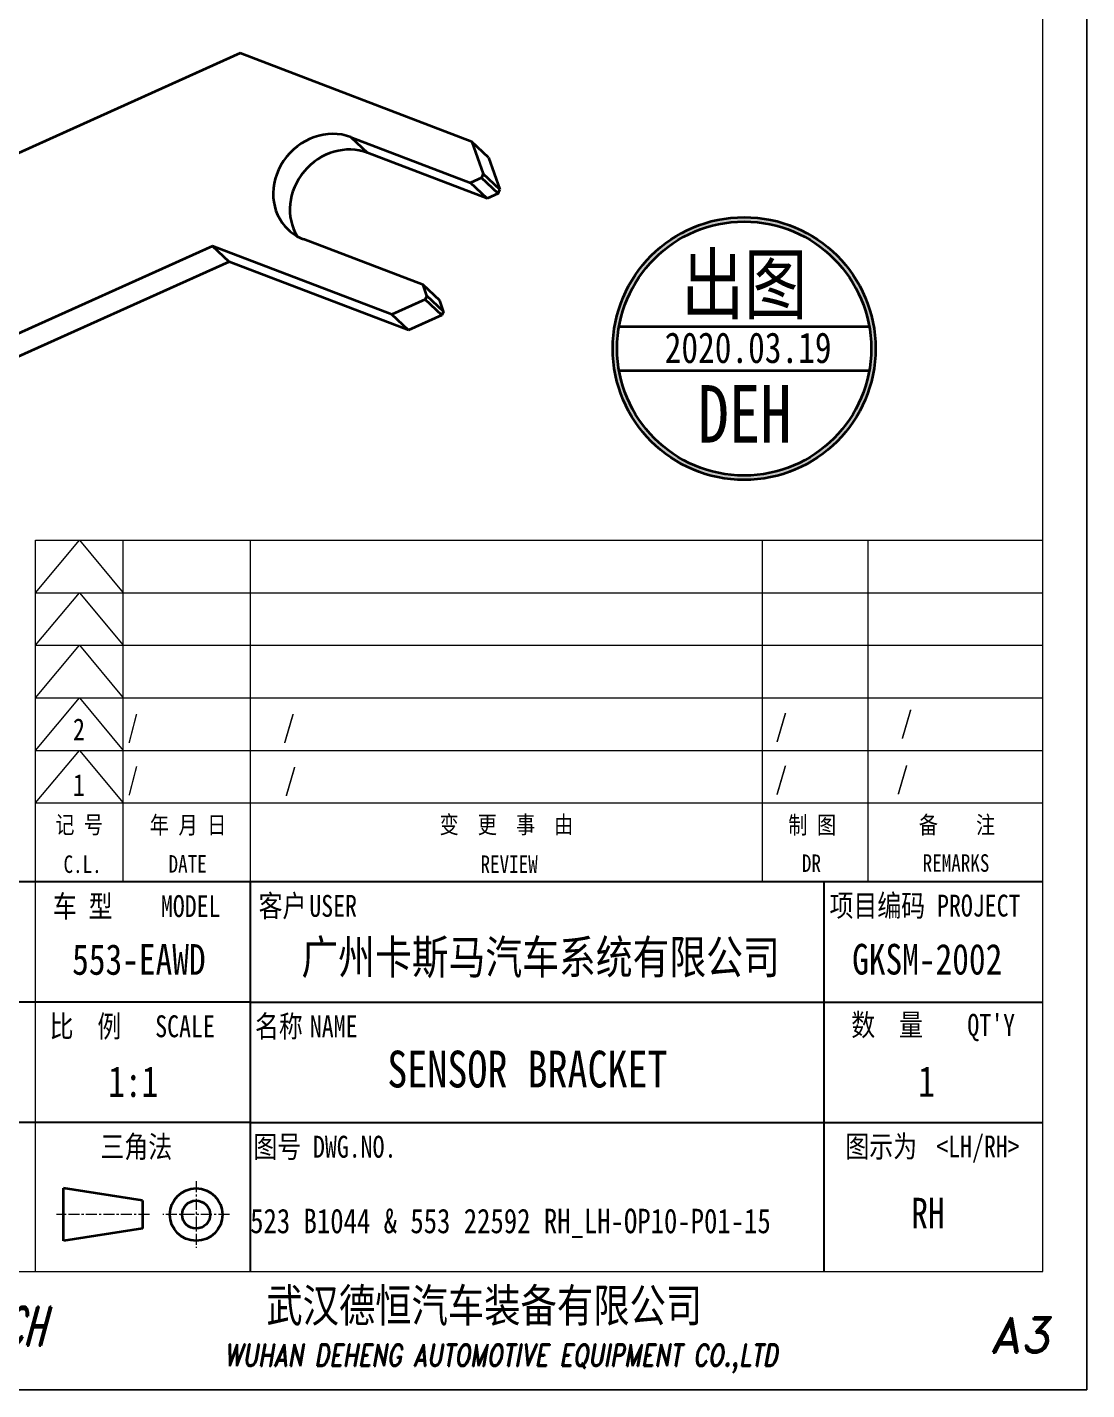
# Model space of a CAD drawing. Header units: millimetres. Extents: x -50143 to 104182, y -50696 to 54072.
# Drawn here: x -43185.1 to -43064.2, y 48679.2 to 48834.8 of the extents above; entities that cross this region are included whole.
import ezdxf
from ezdxf.enums import TextEntityAlignment as Align

# ---------------------------------------------------------------- set-up
doc = ezdxf.new("R2010")
doc.units = ezdxf.units.MM
doc.header["$LTSCALE"] = 0.5
doc.linetypes.add('AM_ISO08W050x2', pattern=[9, 6, -0.75, 1.5, -0.75])
doc.linetypes.add('CENTER', pattern=[2, 1.25, -0.25, 0.25, -0.25])
for name, color, linetype, lineweight in [('中心线', 2, 'AM_ISO08W050x2', 18), ('印章专用-出图', 1, 'Continuous', 80), ('图框', 7, 'Continuous', 18), ('粗实线', 7, 'Continuous', 35)]:
    doc.layers.add(name, color=color, linetype=linetype, lineweight=lineweight)
for name, color, linetype in [('图\\M+19E79\\M+195B6\\M+18E9A', 7, 'Continuous'), ('图号', 7, 'Continuous'), ('图名', 7, 'Continuous'), ('数量', 7, 'Continuous'), ('车型', 7, 'Continuous')]:
    doc.layers.add(name, color=color, linetype=linetype)
doc.layers.add('打印', color=7, linetype='Continuous', lineweight=15, plot=False)
doc.layers.add('打印-禁用', color=7, linetype='Continuous', lineweight=15, plot=False)
doc.styles.add('国标', font='simfang.ttf', dxfattribs={"width": 0.8})
doc.styles.add('标题\\M+18E9A', font='romand.shx', dxfattribs={"oblique": 10, "bigfont": 'bigfont.shx'})

# ---------------------------------------------------------------- blocks, each defined once
blk = doc.blocks.new('GZDEH零件A3图框V01版')
at = {"layer": '中心线', "color": 1, "linetype": 'CENTER', "lineweight": 5, "ltscale": 2}
for p, q in [((3175.82, -1822.66), (3175.82, -1830.26)), ((3170.49, -1826.46), (3159.89, -1826.46)), ((3179.62, -1826.46), (3172.02, -1826.46))]:
    blk.add_line(p, q, dxfattribs=at)
at = {"layer": '图\\M+19E79\\M+195B6\\M+18E9A', "color": 7}
blk.add_line((3272.49, -1788.46), (3092.49, -1788.46), dxfattribs=at)
at = {"layer": '图\\M+19E79\\M+195B6\\M+18E9A', "color": 9}
for p, q in [((3272.49, -1788.46), (3092.49, -1788.46)), ((3181.99, -1788.46), (3181.99, -1832.96)), ((3247.49, -1788.46), (3247.49, -1832.96)), ((3181.99, -1802.21), (3092.49, -1802.21)), ((3181.99, -1802.21), (3272.49, -1802.21)), ((3181.99, -1815.96), (3092.49, -1815.96)), ((3181.99, -1815.96), (3272.49, -1815.96))]:
    blk.add_line(p, q, dxfattribs=at)
at = {"layer": '图框', "linetype": 'Continuous'}
for p, q in [((3272.49, -1832.96), (3272.49, -1554.46)), ((3157.49, -1749.46), (3272.49, -1749.46)), ((3157.49, -1832.96), (3157.49, -1749.46)), ((2882.49, -1832.96), (3272.49, -1832.96))]:
    blk.add_line(p, q, dxfattribs=at)
at = {"layer": '图框', "color": 9}
for p, q in [((3157.49, -1755.46), (3162.49, -1749.46)), ((3162.49, -1749.46), (3167.49, -1755.46)), ((3167.49, -1788.46), (3167.49, -1749.46)), ((3240.49, -1788.46), (3240.49, -1749.46)), ((3252.49, -1749.46), (3252.49, -1788.46)), ((3157.49, -1755.46), (3272.49, -1755.46)), ((3157.49, -1761.46), (3162.49, -1755.46)), ((3162.49, -1755.46), (3167.49, -1761.46)), ((3157.49, -1761.46), (3272.49, -1761.46)), ((3157.49, -1767.46), (3162.49, -1761.46)), ((3162.49, -1761.46), (3167.49, -1767.46)), ((3157.49, -1767.46), (3272.49, -1767.46)), ((3157.49, -1773.46), (3162.49, -1767.46)), ((3162.49, -1767.46), (3167.49, -1773.46)), ((3157.49, -1773.46), (3272.49, -1773.46)), ((3157.49, -1779.46), (3162.49, -1773.46)), ((3162.49, -1773.46), (3167.49, -1779.46)), ((3157.49, -1779.46), (3272.49, -1779.46))]:
    blk.add_line(p, q, dxfattribs=at)
at = {"layer": '图框', "color": 9, "linetype": 'Continuous'}
blk.add_line((3181.99, -1749.46), (3181.99, -1832.96), dxfattribs=at)
at = {"layer": '图框', "color": 2, "linetype": 'ByBlock', "lineweight": 35}
for p, q in [((3169.69, -1824.86), (3160.69, -1823.46)), ((3160.69, -1829.46), (3160.69, -1823.46)), ((3169.69, -1824.86), (3169.69, -1828.06)), ((3169.69, -1828.06), (3160.69, -1829.46))]:
    blk.add_line(p, q, dxfattribs=at)
for radius in [3, 1.6]:
    blk.add_circle((3175.82, -1826.46), radius, dxfattribs=at)
at = {"layer": '打印-禁用', "linetype": 'Continuous'}
for p, q in [((3277.49, -1846.46), (3277.49, -1549.46)), ((2857.49, -1846.46), (3277.49, -1846.46))]:
    blk.add_line(p, q, dxfattribs=at)
at = {"layer": '图\\M+19E79\\M+195B6\\M+18E9A', "color": 9, "style": '国标', "width": 0.8}
for s, p in [('车 型', (3162.87, -1791.2)), ('MODEL', (3175.2, -1791.24))]:
    blk.add_text(s, height=2.5, dxfattribs=at).set_placement(p, align=Align.MIDDLE)
for s, p in [('客户', (3185.68, -1792.46)), ('USER', (3191.46, -1792.46))]:
    blk.add_text(s, height=2.5, dxfattribs=at).set_placement(p, align=Align.CENTER)
for s, p in [('项目编码 PROJECT', (3248.13, -1792.43)), ('比  例\u3000', (3159.1, -1806.21)), ('SCALE', (3171.15, -1806.21)), ('名称\u3000', (3182.54, -1806.21)), ('NAME', (3188.8, -1806.21)), ('数  量', (3250.61, -1806.05)), ("QT'Y ", (3263.86, -1806.05)), ('三角法', (3164.9, -1819.96)), ('图号', (3182.36, -1819.96)), ('DWG.NO.', (3189.16, -1819.96)), ('图示为', (3249.94, -1819.93)), ('<LH/RH>', (3260.31, -1819.93))]:
    blk.add_text(s, height=2.5, dxfattribs=at).set_placement(p)
at = {"layer": '图\\M+19E79\\M+195B6\\M+18E9A', "color": 7, "lineweight": -3, "style": '国标', "width": 0.8}
blk.add_text('武汉德恒汽车装备有限公司', height=3.8, dxfattribs=at).set_placement((3183.83, -1838.73))
at = {"layer": '图\\M+19E79\\M+195B6\\M+18E9A', "color": 7, "style": '标题\\M+18E9A'}
for s, height, oblique, width, p in [('DEH-TECH', 4.4, 15, 0.6, (3149.16, -1839.21)), ('WUHAN DEHENG AUTOMOTIVE EQUIPMENT CO.,LTD ', 2.5, 10, 0.75, (3211.26, -1842.9))]:
    blk.add_text(s, height=height, dxfattribs=dict(at, oblique=oblique, width=width)).set_placement(p, align=Align.MIDDLE)
at = {"layer": '图\\M+19E79\\M+195B6\\M+18E9A', "color": 7, "style": '标题\\M+18E9A', "oblique": 10}
blk.add_text('A3', height=4, dxfattribs=at).set_placement((3269.91, -1840.2), align=Align.MIDDLE)
at = {"layer": '图框', "color": 9, "style": '国标', "width": 0.8}
for s, p in [('记 号', (3162.47, -1782.94)), ('年 月 日', (3174.9, -1782.98)), ('变  更  事  由', (3211.24, -1782.93)), ('C.L.', (3162.86, -1787.45)), ('DATE', (3174.85, -1787.42)), ('REVIEW', (3211.55, -1787.45))]:
    blk.add_text(s, height=2, dxfattribs=at).set_placement(p, align=Align.CENTER)
for s, p in [('制 图', (3246.15, -1781.95)), ('备    注', (3262.68, -1781.92)), ('DR', (3246.06, -1786.34)), ('REMARKS', (3262.57, -1786.32))]:
    blk.add_text(s, height=2, dxfattribs=at).set_placement(p, align=Align.MIDDLE)
blk = doc.blocks.new('DEH A3')
at = {"layer": '图框'}
blk.add_blockref('GZDEH零件A3图框V01版', (-2857.49, 1846.46), dxfattribs=at)
blk = doc.blocks.new('出图章')
at = {"layer": '印章专用-出图'}
h = blk.add_hatch(color=256, dxfattribs=at)
h.paths.add_polyline_path([(15, 0, 1), (-15, 0, 1)])
h.paths.add_polyline_path([(14.5, 0, 1), (-14.5, 0, 1)], flags=16)
h.paths.add_polyline_path([(-7.31, -12.35), (7.41, -12.35), (7.41, -2.73), (-7.31, -2.73)], flags=8)
at = {"layer": '印章专用-出图', "lineweight": 35}
for p, q in [((-14.28, 2.5), (14.28, 2.5)), ((-14.28, -2.5), (14.28, -2.5))]:
    blk.add_line(p, q, dxfattribs=at)
for radius in [15, 14.5]:
    blk.add_circle((0, 0), radius, dxfattribs=at)
at = {"layer": '印章专用-出图', "color": 4, "style": '国标', "width": 0.8}
blk.add_text('DEH', height=6.562, dxfattribs=at).set_placement((0.05, -10.74), align=Align.CENTER)
at = {"layer": '印章专用-出图', "color": 3, "style": '国标', "width": 0.8}
blk.add_attdef('出图', text='', height=6.6, dxfattribs=at).set_placement((0, 7.35), align=Align.MIDDLE_CENTER)
at = {"layer": '印章专用-出图', "color": 2, "style": '国标', "width": 0.8}
blk.add_attdef('XXXX.XX.XX', text='', height=3.5, dxfattribs=at).set_placement((0.45, 0.1), align=Align.MIDDLE_CENTER)
blk = doc.blocks.new('YZ-CT')
at = {"layer": '印章专用-出图'}
blk.add_blockref('出图章', (0.63, 0), dxfattribs=at).add_auto_attribs({'出图': '出图', 'XXXX.XX.XX': '2020.03.19'})

msp = doc.modelspace()

# ---------------------------------------------------------------- linework, layer by layer
at = {"layer": '打印'}
msp.add_lwpolyline([(-43484.161, 48976.242), (-43064.161, 48976.242), (-43064.161, 48679.242), (-43484.161, 48679.242)], close=True, dxfattribs=at)
at = {"layer": '粗实线'}
for p, q in [((-43160.797, 48831.842), (-43215.326, 48807.291)), ((-43134.361, 48821.734), (-43160.797, 48831.842)), ((-43163.965, 48809.826), (-43202.009, 48792.697)), ((-43143.498, 48802), (-43163.965, 48809.826)), ((-43162.065, 48808.035), (-43200.109, 48790.906)), ((-43141.599, 48800.21), (-43162.065, 48808.035))]:
    msp.add_line(p, q, dxfattribs=at)
at = {"layer": '粗实线', "ltscale": 0.365192}
for p, q in [((-43148.169, 48822.262), (-43134.524, 48817.046)), ((-43132.624, 48815.255), (-43146.269, 48820.471)), ((-43139.924, 48805.385), (-43153.568, 48810.602))]:
    msp.add_line(p, q, dxfattribs=at)
at = {"layer": '粗实线', "ltscale": 0.065274}
for p, q in [((-43148.169, 48822.262), (-43146.269, 48820.471)), ((-43132.461, 48819.943), (-43134.361, 48821.734)), ((-43131.149, 48816.274), (-43133.049, 48818.065)), ((-43132.624, 48815.255), (-43134.524, 48817.046)), ((-43131.356, 48815.826), (-43133.256, 48817.617)), ((-43162.065, 48808.035), (-43163.965, 48809.826)), ((-43138.024, 48803.594), (-43139.924, 48805.385)), ((-43137.586, 48802.371), (-43139.486, 48804.162)), ((-43137.794, 48801.922), (-43139.694, 48803.713)), ((-43141.599, 48800.21), (-43143.498, 48802))]:
    msp.add_line(p, q, dxfattribs=at)
at = {"layer": '粗实线', "ltscale": 0.097418}
for p, q in [((-43134.361, 48821.734), (-43133.049, 48818.065)), ((-43132.461, 48819.943), (-43131.149, 48816.274))]:
    msp.add_line(p, q, dxfattribs=at)
at = {"layer": '粗实线', "ltscale": 0.012356}
for p, q in [((-43133.049, 48818.065), (-43133.256, 48817.617)), ((-43131.356, 48815.826), (-43131.149, 48816.274)), ((-43139.486, 48804.162), (-43139.694, 48803.713)), ((-43137.586, 48802.371), (-43137.794, 48801.922))]:
    msp.add_line(p, q, dxfattribs=at)
at = {"layer": '粗实线', "ltscale": 0.034768}
for p, q in [((-43133.256, 48817.617), (-43134.524, 48817.046)), ((-43131.356, 48815.826), (-43132.624, 48815.255))]:
    msp.add_line(p, q, dxfattribs=at)
at = {"layer": '粗实线', "ltscale": 0.032473}
for p, q in [((-43139.486, 48804.162), (-43139.924, 48805.385)), ((-43137.586, 48802.371), (-43138.024, 48803.594))]:
    msp.add_line(p, q, dxfattribs=at)
at = {"layer": '粗实线', "ltscale": 0.104304}
for p, q in [((-43139.694, 48803.713), (-43143.498, 48802)), ((-43137.794, 48801.922), (-43141.599, 48800.21))]:
    msp.add_line(p, q, dxfattribs=at)
at = {"layer": '粗实线'}
for centre, start_param, end_param in [((-43150.868, 48816.432), 0.3551327, 3.1417134), ((-43148.969, 48814.641), 0.3551327, 2.9166305), ((-43150.868, 48816.432), 3.1417134, 3.4967254)]:
    msp.add_ellipse(centre, major_axis=(4.459, 4.73), ratio=0.9003546, start_param=start_param, end_param=end_param, dxfattribs=at)

# ---------------------------------------------------------------- block references
at = {"layer": '印章专用-出图'}
msp.add_blockref('YZ-CT', (-43103.899, 48798.126), dxfattribs=at)
at = {"layer": '图框'}
msp.add_blockref('DEH A3', (-43484.161, 48679.242), dxfattribs=at)

# ---------------------------------------------------------------- texts
at = {"layer": '图\\M+19E79\\M+195B6\\M+18E9A', "color": 3, "style": '国标'}
for s, height, width, p in [('2', 2.5, 0.8, (-43179.884, 48753.398)), ('/', 2.5, 0.705904, (-43173.651, 48753.714)), ('/', 2.5, 0.8, (-43155.916, 48753.714)), ('/', 2.5, 0.8, (-43099.711, 48753.813)), ('/', 2.5, 0.8, (-43085.416, 48754.184)), ('1', 2.5, 0.8, (-43179.894, 48747.038)), ('/', 2.5, 0.705904, (-43173.651, 48747.714)), ('/', 2.5, 0.8, (-43155.744, 48747.629)), ('/', 2.5, 0.8, (-43099.711, 48747.813)), ('/', 2.5, 0.8, (-43085.88, 48747.824)), ('广州卡斯马汽车系统有限公司', 3.85, 0.8, (-43153.816, 48726.723)), ('GKSM-2002', 3.5, 0.8, (-43090.944, 48726.652)), ('1:1', 3.5, 0.8, (-43175.861, 48712.675))]:
    msp.add_text(s, height=height, dxfattribs=dict(at, width=width)).set_placement(p)
at = {"layer": '图\\M+19E79\\M+195B6\\M+18E9A', "color": 3, "style": '国标', "width": 0.8}
msp.add_text('RH', height=3.5, dxfattribs=at).set_placement((-43082.29, 48697.658), align=Align.CENTER)
at = {"layer": '图号', "color": 3, "style": '国标', "width": 0.8}
msp.add_text('523 B1044 & 553 22592 RH_LH-OP10-P01-15', height=2.8, dxfattribs=at).set_placement((-43159.661, 48697.115))
at = {"layer": '图名', "color": 3, "style": '国标', "width": 0.8}
msp.add_text('SENSOR BRACKET', height=4.2, dxfattribs=at).set_placement((-43128.009, 48713.756), align=Align.CENTER)
at = {"layer": '数量', "color": 3, "style": '国标', "width": 0.8}
msp.add_text('1', height=3.5, dxfattribs=at).set_placement((-43082.443, 48712.69), align=Align.CENTER)
at = {"layer": '车型', "color": 3, "style": '国标', "width": 0.8}
msp.add_text('553-EAWD', height=3.5, dxfattribs=at).set_placement((-43172.367, 48726.623), align=Align.CENTER)

doc.saveas('drawing.dxf')
